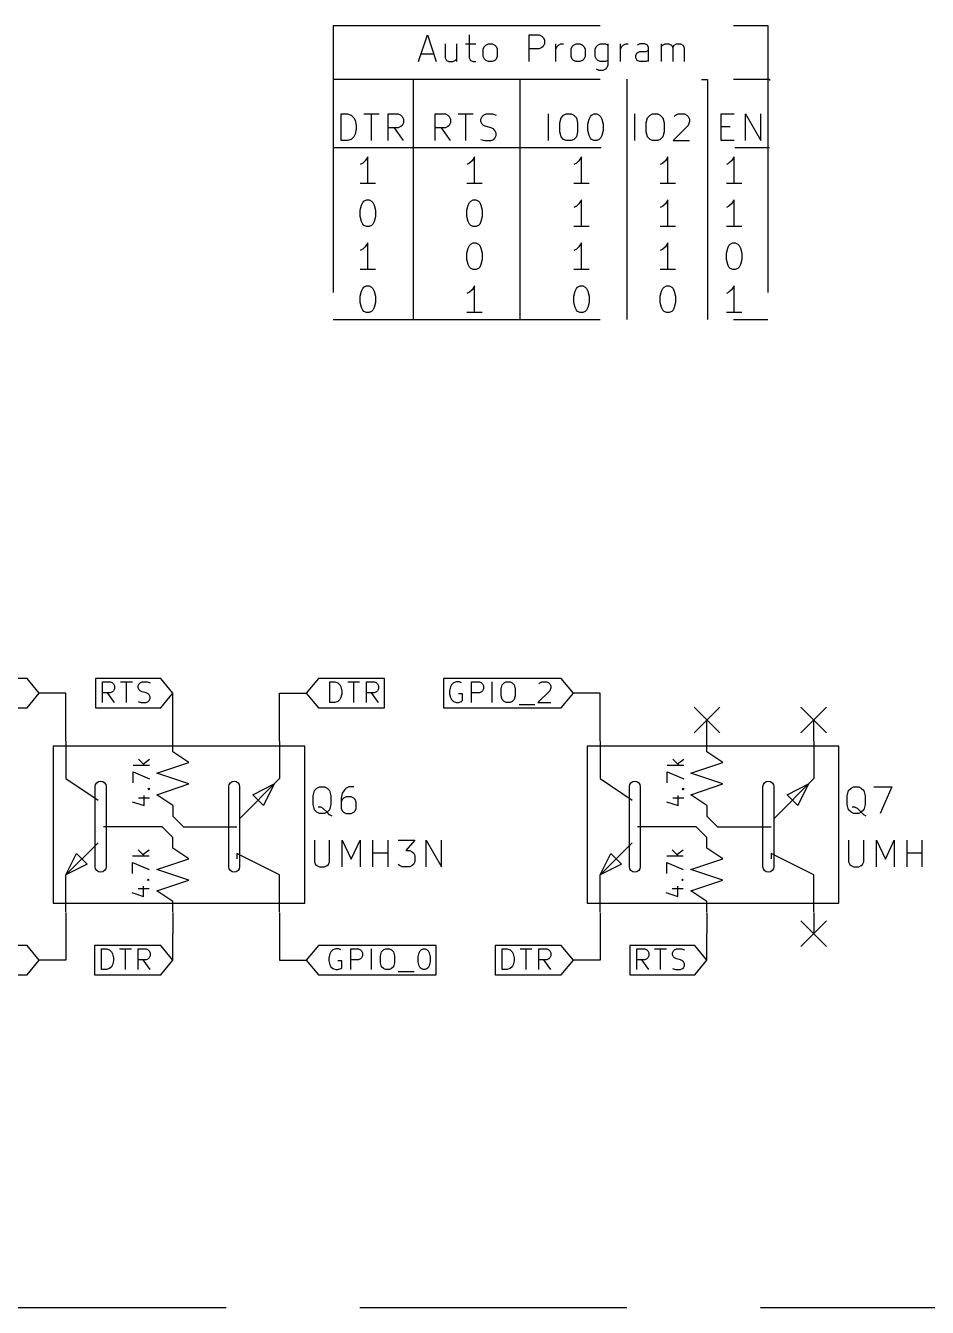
# Model space of a CAD drawing. Extents: x 0.4 to 16.1, y -11.3 to -0.4.
# Drawn here: x 5.125 to 6.813, y -6 to -3.6 of the extents above; entities that cross this region are included whole.
import ezdxf

# ---------------------------------------------------------------- set-up
doc = ezdxf.new("R2010")
doc.units = 0
doc.header["$MEASUREMENT"] = 0
doc.linetypes.add('DASHED', pattern=[0.75, 0.5, -0.25])
for name, color, linetype in [('BLUE2', 5, 'CONTINUOUS'), ('BLUE3', 171, 'CONTINUOUS'), ('CYAN2', 4, 'CONTINUOUS'), ('GREEN2', 3, 'CONTINUOUS'), ('LYELLOW', 51, 'CONTINUOUS'), ('RED2', 1, 'CONTINUOUS')]:
    doc.layers.add(name, color=color, linetype=linetype)

msp = doc.modelspace()

# ---------------------------------------------------------------- linework, layer by layer
at = {"layer": 'BLUE2', "linetype": 'CONTINUOUS'}
for p, q in [((6.376, -4.876), (6.424, -4.924)), ((6.424, -4.876), (6.376, -4.924)), ((6.576, -4.876), (6.624, -4.924)), ((6.624, -4.876), (6.576, -4.924)), ((6.576, -5.276), (6.624, -5.324)), ((6.624, -5.276), (6.576, -5.324))]:
    msp.add_line(p, q, dxfattribs=at)
at = {"layer": 'BLUE3', "linetype": 'DASHED'}
for p, q in [((5.7, -3.6), (5.7, -4.15)), ((5.7, -3.6), (6.514, -3.6)), ((6.514, -3.6), (6.514, -4.15)), ((5.7, -3.7), (6.517, -3.7)), ((5.85, -3.7), (5.85, -4.15)), ((6.05, -3.7), (6.05, -4.15)), ((6.25, -3.7), (6.25, -4.15)), ((6.39, -3.701), (6.401, -3.701)), ((6.401, -3.701), (6.401, -4.15)), ((6.517, -3.7), (6.517, -3.703)), ((5.702, -3.828), (6.517, -3.828)), ((5.7, -4.15), (6.514, -4.15)), ((0.5, -6), (11.8, -6))]:
    msp.add_line(p, q, dxfattribs=at)
at = {"layer": 'BLUE3', "linetype": 'CONTINUOUS'}
for p, q in [((5.85989, -3.66737), (5.87655, -3.61737)), ((5.87655, -3.61737), (5.89322, -3.66737)), ((5.95513, -3.61737), (5.95513, -3.66022)), ((6.06703, -3.66737), (6.06703, -3.61737)), ((6.06703, -3.61737), (6.08607, -3.61737)), ((6.08607, -3.61737), (6.09084, -3.61975)), ((6.09084, -3.61975), (6.09322, -3.62213)), ((6.09322, -3.62213), (6.0956, -3.62689)), ((5.90989, -3.63403), (5.90989, -3.66022)), ((5.93131, -3.63403), (5.93131, -3.66737)), ((5.94798, -3.63403), (5.96703, -3.63403)), ((5.98131, -3.64356), (5.9837, -3.6388)), ((5.98131, -3.65784), (5.98131, -3.64356)), ((5.9837, -3.6388), (5.98607, -3.63641)), ((5.98607, -3.63641), (5.99084, -3.63403)), ((5.99084, -3.63403), (5.99798, -3.63403)), ((5.99798, -3.63403), (6.00274, -3.63641)), ((6.00274, -3.63641), (6.00513, -3.6388)), ((6.00513, -3.6388), (6.0075, -3.64356)), ((6.0075, -3.64356), (6.0075, -3.65784)), ((6.08607, -3.64356), (6.06703, -3.64356)), ((6.09084, -3.64117), (6.08607, -3.64356)), ((6.09322, -3.6388), (6.09084, -3.64117)), ((6.0956, -3.63403), (6.09322, -3.6388)), ((6.0956, -3.62689), (6.0956, -3.63403)), ((6.11703, -3.66737), (6.11703, -3.63403)), ((6.11703, -3.64356), (6.11941, -3.6388)), ((6.11941, -3.6388), (6.12179, -3.63641)), ((6.12179, -3.63641), (6.12655, -3.63403)), ((6.12655, -3.63403), (6.13131, -3.63403)), ((6.1456, -3.64356), (6.14798, -3.6388)), ((6.1456, -3.65784), (6.1456, -3.64356)), ((6.14798, -3.6388), (6.15036, -3.63641)), ((6.15036, -3.63641), (6.15513, -3.63403)), ((6.15513, -3.63403), (6.16227, -3.63403)), ((6.16227, -3.63403), (6.16703, -3.63641)), ((6.16703, -3.63641), (6.16941, -3.6388)), ((6.16941, -3.6388), (6.17179, -3.64356)), ((6.17179, -3.64356), (6.17179, -3.65784)), ((6.19084, -3.64356), (6.19322, -3.6388)), ((6.19084, -3.65784), (6.19084, -3.64356)), ((6.19322, -3.6388), (6.1956, -3.63641)), ((6.1956, -3.63641), (6.20036, -3.63403)), ((6.20036, -3.63403), (6.20989, -3.63403)), ((6.20989, -3.63403), (6.21465, -3.63641)), ((6.21465, -3.63403), (6.21465, -3.67451)), ((6.23846, -3.66737), (6.23846, -3.63403)), ((6.23846, -3.64356), (6.24084, -3.6388)), ((6.24084, -3.6388), (6.24322, -3.63641)), ((6.24322, -3.63641), (6.24798, -3.63403)), ((6.24798, -3.63403), (6.25274, -3.63403)), ((6.27417, -3.63403), (6.26941, -3.63641)), ((6.2837, -3.63403), (6.27417, -3.63403)), ((6.28846, -3.63641), (6.2837, -3.63403)), ((6.28607, -3.64832), (6.29084, -3.64594)), ((6.29084, -3.64117), (6.28846, -3.63641)), ((6.29084, -3.66737), (6.29084, -3.64117)), ((6.31465, -3.66737), (6.31465, -3.63403)), ((6.31465, -3.6388), (6.31703, -3.63641)), ((6.31703, -3.63641), (6.32179, -3.63403)), ((6.32179, -3.63403), (6.32893, -3.63403)), ((6.32893, -3.63403), (6.3337, -3.63641)), ((6.3337, -3.63641), (6.33607, -3.64117)), ((6.33607, -3.64117), (6.33846, -3.63641)), ((6.33607, -3.64117), (6.33607, -3.66737)), ((6.33846, -3.63641), (6.34322, -3.63403)), ((6.34322, -3.63403), (6.35036, -3.63403)), ((6.35036, -3.63403), (6.35513, -3.63641)), ((6.35513, -3.63641), (6.3575, -3.64117)), ((6.3575, -3.64117), (6.3575, -3.66737)), ((5.86465, -3.65308), (5.88846, -3.65308)), ((5.90989, -3.66022), (5.91227, -3.66498)), ((5.91227, -3.66498), (5.91703, -3.66737)), ((5.91703, -3.66737), (5.92417, -3.66737)), ((5.92417, -3.66737), (5.92893, -3.66498)), ((5.92893, -3.66498), (5.93131, -3.6626)), ((5.95513, -3.66022), (5.9575, -3.66498)), ((5.9575, -3.66498), (5.96227, -3.66737)), ((5.96227, -3.66737), (5.96703, -3.66737)), ((5.9837, -3.6626), (5.98131, -3.65784)), ((5.98607, -3.66498), (5.9837, -3.6626)), ((5.99084, -3.66737), (5.98607, -3.66498)), ((5.99798, -3.66737), (5.99084, -3.66737)), ((6.00274, -3.66498), (5.99798, -3.66737)), ((6.00513, -3.6626), (6.00274, -3.66498)), ((6.0075, -3.65784), (6.00513, -3.6626)), ((6.14798, -3.6626), (6.1456, -3.65784)), ((6.15036, -3.66498), (6.14798, -3.6626)), ((6.15513, -3.66737), (6.15036, -3.66498)), ((6.16227, -3.66737), (6.15513, -3.66737)), ((6.16703, -3.66498), (6.16227, -3.66737)), ((6.16941, -3.6626), (6.16703, -3.66498)), ((6.17179, -3.65784), (6.16941, -3.6626)), ((6.19322, -3.6626), (6.19084, -3.65784)), ((6.1956, -3.66498), (6.19322, -3.6626)), ((6.20036, -3.66737), (6.1956, -3.66498)), ((6.20989, -3.66737), (6.20036, -3.66737)), ((6.21465, -3.66498), (6.20989, -3.66737)), ((6.26703, -3.65546), (6.26941, -3.6507)), ((6.26703, -3.66022), (6.26703, -3.65546)), ((6.26941, -3.66498), (6.26703, -3.66022)), ((6.26941, -3.6507), (6.27417, -3.64832)), ((6.27417, -3.66737), (6.26941, -3.66498)), ((6.27417, -3.64832), (6.28607, -3.64832)), ((6.28607, -3.66737), (6.27417, -3.66737)), ((6.29084, -3.66498), (6.28607, -3.66737)), ((6.19798, -3.68403), (6.19322, -3.68165)), ((6.20513, -3.68403), (6.19798, -3.68403)), ((6.20989, -3.68165), (6.20513, -3.68403)), ((6.21227, -3.67927), (6.20989, -3.68165)), ((6.21465, -3.67451), (6.21227, -3.67927)), ((5.71503, -3.81537), (5.71503, -3.76537)), ((5.71503, -3.76537), (5.72693, -3.76537)), ((5.72693, -3.76537), (5.73407, -3.76775)), ((5.73407, -3.76775), (5.73884, -3.77251)), ((5.75789, -3.76537), (5.78646, -3.76537)), ((5.77217, -3.81537), (5.77217, -3.76537)), ((5.80313, -3.81537), (5.80313, -3.76537)), ((5.80313, -3.76537), (5.82217, -3.76537)), ((5.82217, -3.76537), (5.82693, -3.76775)), ((5.82693, -3.76775), (5.82931, -3.77013)), ((5.89122, -3.81537), (5.89122, -3.76537)), ((5.89122, -3.76537), (5.91027, -3.76537)), ((5.91027, -3.76537), (5.91503, -3.76775)), ((5.91503, -3.76775), (5.91741, -3.77013)), ((5.93407, -3.76537), (5.96265, -3.76537)), ((5.94836, -3.81537), (5.94836, -3.76537)), ((5.97931, -3.77013), (5.9817, -3.76775)), ((5.9817, -3.76775), (5.98646, -3.76537)), ((5.98646, -3.76537), (5.99836, -3.76537)), ((5.99836, -3.76537), (6.0055, -3.76775)), ((6.10313, -3.81537), (6.10313, -3.76537)), ((6.12693, -3.77251), (6.1317, -3.76775)), ((6.1317, -3.76775), (6.13646, -3.76537)), ((6.13646, -3.76537), (6.14598, -3.76537)), ((6.14598, -3.76537), (6.15074, -3.76775)), ((6.15074, -3.76775), (6.1555, -3.77251)), ((6.1817, -3.77013), (6.18407, -3.76775)), ((6.18407, -3.76775), (6.18884, -3.76537)), ((6.18884, -3.76537), (6.1936, -3.76537)), ((6.1936, -3.76537), (6.19836, -3.76775)), ((6.19836, -3.76775), (6.20074, -3.77013)), ((6.26503, -3.81537), (6.26503, -3.76537)), ((6.28884, -3.77251), (6.2936, -3.76775)), ((6.2936, -3.76775), (6.29836, -3.76537)), ((6.29836, -3.76537), (6.30789, -3.76537)), ((6.30789, -3.76537), (6.31265, -3.76775)), ((6.31265, -3.76775), (6.31741, -3.77251)), ((6.33884, -3.77013), (6.34122, -3.76775)), ((6.34122, -3.76775), (6.34598, -3.76537)), ((6.34598, -3.76537), (6.35789, -3.76537)), ((6.35789, -3.76537), (6.36265, -3.76775)), ((6.36265, -3.76775), (6.36503, -3.77013)), ((6.42693, -3.81537), (6.42693, -3.76537)), ((6.42693, -3.76537), (6.45074, -3.76537)), ((6.47217, -3.81537), (6.47217, -3.76537)), ((6.47217, -3.76537), (6.50074, -3.81537)), ((6.50074, -3.81537), (6.50074, -3.76537)), ((5.73884, -3.77251), (5.74122, -3.77727)), ((5.74122, -3.77727), (5.7436, -3.7868)), ((5.7436, -3.7868), (5.7436, -3.79394)), ((5.82217, -3.79156), (5.80313, -3.79156)), ((5.8317, -3.81537), (5.81503, -3.79156)), ((5.82693, -3.78917), (5.82217, -3.79156)), ((5.82931, -3.7868), (5.82693, -3.78917)), ((5.82931, -3.77013), (5.8317, -3.77489)), ((5.8317, -3.78203), (5.82931, -3.7868)), ((5.8317, -3.77489), (5.8317, -3.78203)), ((5.91027, -3.79156), (5.89122, -3.79156)), ((5.91979, -3.81537), (5.90313, -3.79156)), ((5.91503, -3.78917), (5.91027, -3.79156)), ((5.91741, -3.7868), (5.91503, -3.78917)), ((5.91741, -3.77013), (5.91979, -3.77489)), ((5.91979, -3.78203), (5.91741, -3.7868)), ((5.91979, -3.77489), (5.91979, -3.78203)), ((5.97693, -3.77489), (5.97931, -3.77013)), ((5.97693, -3.77965), (5.97693, -3.77489)), ((5.97931, -3.78441), (5.97693, -3.77965)), ((5.9817, -3.7868), (5.97931, -3.78441)), ((5.98646, -3.78917), (5.9817, -3.7868)), ((5.99598, -3.79156), (5.98646, -3.78917)), ((6.00074, -3.79394), (5.99598, -3.79156)), ((6.12455, -3.78203), (6.12693, -3.77251)), ((6.12455, -3.7987), (6.12455, -3.78203)), ((6.1555, -3.77251), (6.15789, -3.78203)), ((6.15789, -3.78203), (6.15789, -3.7987)), ((6.17693, -3.78441), (6.17931, -3.77489)), ((6.17693, -3.79632), (6.17693, -3.78441)), ((6.17931, -3.77489), (6.1817, -3.77013)), ((6.20074, -3.77013), (6.20313, -3.77489)), ((6.20313, -3.77489), (6.2055, -3.78441)), ((6.2055, -3.78441), (6.2055, -3.79632)), ((6.28646, -3.78203), (6.28884, -3.77251)), ((6.28646, -3.7987), (6.28646, -3.78203)), ((6.31741, -3.77251), (6.31979, -3.78203)), ((6.31979, -3.78203), (6.31979, -3.7987)), ((6.36503, -3.7868), (6.33646, -3.81537)), ((6.36503, -3.77013), (6.36741, -3.77489)), ((6.36741, -3.77965), (6.36503, -3.7868)), ((6.36741, -3.77489), (6.36741, -3.77965)), ((6.42693, -3.78917), (6.4436, -3.78917)), ((5.72693, -3.81537), (5.71503, -3.81537)), ((5.73407, -3.81298), (5.72693, -3.81537)), ((5.73884, -3.80822), (5.73407, -3.81298)), ((5.74122, -3.80346), (5.73884, -3.80822)), ((5.7436, -3.79394), (5.74122, -3.80346)), ((5.97693, -3.81298), (5.98407, -3.81537)), ((5.98407, -3.81537), (5.99598, -3.81537)), ((5.99598, -3.81537), (6.00074, -3.81298)), ((6.00313, -3.79632), (6.00074, -3.79394)), ((6.00074, -3.81298), (6.00313, -3.8106)), ((6.0055, -3.80108), (6.00313, -3.79632)), ((6.00313, -3.8106), (6.0055, -3.80584)), ((6.0055, -3.80584), (6.0055, -3.80108)), ((6.12693, -3.80822), (6.12455, -3.7987)), ((6.1317, -3.81298), (6.12693, -3.80822)), ((6.13646, -3.81537), (6.1317, -3.81298)), ((6.14598, -3.81537), (6.13646, -3.81537)), ((6.15074, -3.81298), (6.14598, -3.81537)), ((6.1555, -3.80822), (6.15074, -3.81298)), ((6.15789, -3.7987), (6.1555, -3.80822)), ((6.17931, -3.80584), (6.17693, -3.79632)), ((6.1817, -3.8106), (6.17931, -3.80584)), ((6.18407, -3.81298), (6.1817, -3.8106)), ((6.18884, -3.81537), (6.18407, -3.81298)), ((6.1936, -3.81537), (6.18884, -3.81537)), ((6.19836, -3.81298), (6.1936, -3.81537)), ((6.20074, -3.8106), (6.19836, -3.81298)), ((6.20313, -3.80584), (6.20074, -3.8106)), ((6.2055, -3.79632), (6.20313, -3.80584)), ((6.28884, -3.80822), (6.28646, -3.7987)), ((6.2936, -3.81298), (6.28884, -3.80822)), ((6.29836, -3.81537), (6.2936, -3.81298)), ((6.30789, -3.81537), (6.29836, -3.81537)), ((6.31265, -3.81298), (6.30789, -3.81537)), ((6.31741, -3.80822), (6.31265, -3.81298)), ((6.31979, -3.7987), (6.31741, -3.80822)), ((6.33646, -3.81537), (6.36741, -3.81537)), ((6.45074, -3.81537), (6.42693, -3.81537)), ((5.7555, -3.85777), (5.75074, -3.86015)), ((5.76027, -3.85301), (5.7555, -3.85777)), ((5.76503, -3.84587), (5.76027, -3.85301)), ((5.76503, -3.89587), (5.76503, -3.84587)), ((5.9555, -3.85777), (5.95074, -3.86015)), ((5.96027, -3.85301), (5.9555, -3.85777)), ((5.96503, -3.84587), (5.96027, -3.85301)), ((5.96503, -3.89587), (5.96503, -3.84587)), ((6.1555, -3.85777), (6.15074, -3.86015)), ((6.16027, -3.85301), (6.1555, -3.85777)), ((6.16503, -3.84587), (6.16027, -3.85301)), ((6.16503, -3.89587), (6.16503, -3.84587)), ((6.31741, -3.85777), (6.31265, -3.86015)), ((6.32217, -3.85301), (6.31741, -3.85777)), ((6.32693, -3.84587), (6.32217, -3.85301)), ((6.32693, -3.89587), (6.32693, -3.84587)), ((6.44122, -3.85777), (6.43646, -3.86015)), ((6.44598, -3.85301), (6.44122, -3.85777)), ((6.45074, -3.84587), (6.44598, -3.85301)), ((6.45074, -3.89587), (6.45074, -3.84587)), ((5.77931, -3.89587), (5.75074, -3.89587)), ((5.97931, -3.89587), (5.95074, -3.89587)), ((6.17931, -3.89587), (6.15074, -3.89587)), ((6.34122, -3.89587), (6.31265, -3.89587)), ((6.46503, -3.89587), (6.43646, -3.89587)), ((5.75074, -3.94541), (5.75313, -3.93589)), ((5.75313, -3.93589), (5.7555, -3.93113)), ((5.7555, -3.93113), (5.75789, -3.92875)), ((5.75789, -3.92875), (5.76265, -3.92637)), ((5.76265, -3.92637), (5.76741, -3.92637)), ((5.76741, -3.92637), (5.77217, -3.92875)), ((5.77217, -3.92875), (5.77455, -3.93113)), ((5.77455, -3.93113), (5.77693, -3.93589)), ((5.77693, -3.93589), (5.77931, -3.94541)), ((5.95074, -3.94541), (5.95313, -3.93589)), ((5.95313, -3.93589), (5.9555, -3.93113)), ((5.9555, -3.93113), (5.95789, -3.92875)), ((5.95789, -3.92875), (5.96265, -3.92637)), ((5.96265, -3.92637), (5.96741, -3.92637)), ((5.96741, -3.92637), (5.97217, -3.92875)), ((5.97217, -3.92875), (5.97455, -3.93113)), ((5.97455, -3.93113), (5.97693, -3.93589)), ((5.97693, -3.93589), (5.97931, -3.94541)), ((6.16027, -3.93351), (6.1555, -3.93827)), ((6.16503, -3.92637), (6.16027, -3.93351)), ((6.16503, -3.97637), (6.16503, -3.92637)), ((6.32217, -3.93351), (6.31741, -3.93827)), ((6.32693, -3.92637), (6.32217, -3.93351)), ((6.32693, -3.97637), (6.32693, -3.92637)), ((6.44598, -3.93351), (6.44122, -3.93827)), ((6.45074, -3.92637), (6.44598, -3.93351)), ((6.45074, -3.97637), (6.45074, -3.92637)), ((5.75074, -3.95732), (5.75074, -3.94541)), ((5.75313, -3.96684), (5.75074, -3.95732)), ((5.77931, -3.95732), (5.77693, -3.96684)), ((5.77931, -3.94541), (5.77931, -3.95732)), ((5.95074, -3.95732), (5.95074, -3.94541)), ((5.95313, -3.96684), (5.95074, -3.95732)), ((5.97931, -3.95732), (5.97693, -3.96684)), ((5.97931, -3.94541), (5.97931, -3.95732)), ((6.1555, -3.93827), (6.15074, -3.94065)), ((6.31741, -3.93827), (6.31265, -3.94065)), ((6.44122, -3.93827), (6.43646, -3.94065)), ((5.7555, -3.9716), (5.75313, -3.96684)), ((5.75789, -3.97398), (5.7555, -3.9716)), ((5.76265, -3.97637), (5.75789, -3.97398)), ((5.76741, -3.97637), (5.76265, -3.97637)), ((5.77217, -3.97398), (5.76741, -3.97637)), ((5.77455, -3.9716), (5.77217, -3.97398)), ((5.77693, -3.96684), (5.77455, -3.9716)), ((5.9555, -3.9716), (5.95313, -3.96684)), ((5.95789, -3.97398), (5.9555, -3.9716)), ((5.96265, -3.97637), (5.95789, -3.97398)), ((5.96741, -3.97637), (5.96265, -3.97637)), ((5.97217, -3.97398), (5.96741, -3.97637)), ((5.97455, -3.9716), (5.97217, -3.97398)), ((5.97693, -3.96684), (5.97455, -3.9716)), ((6.17931, -3.97637), (6.15074, -3.97637)), ((6.34122, -3.97637), (6.31265, -3.97637)), ((6.46503, -3.97637), (6.43646, -3.97637)), ((5.76503, -4.00687), (5.76027, -4.01401)), ((5.76503, -4.05687), (5.76503, -4.00687)), ((5.95789, -4.00925), (5.96265, -4.00687)), ((5.96265, -4.00687), (5.96741, -4.00687)), ((5.96741, -4.00687), (5.97217, -4.00925)), ((6.16503, -4.00687), (6.16027, -4.01401)), ((6.16503, -4.05687), (6.16503, -4.00687)), ((6.32693, -4.00687), (6.32217, -4.01401)), ((6.32693, -4.05687), (6.32693, -4.00687)), ((6.4436, -4.00925), (6.44836, -4.00687)), ((6.44836, -4.00687), (6.45313, -4.00687)), ((6.45313, -4.00687), (6.45789, -4.00925)), ((5.7555, -4.01877), (5.75074, -4.02115)), ((5.76027, -4.01401), (5.7555, -4.01877)), ((5.95074, -4.02591), (5.95313, -4.01639)), ((5.95074, -4.03782), (5.95074, -4.02591)), ((5.95313, -4.01639), (5.9555, -4.01163)), ((5.9555, -4.01163), (5.95789, -4.00925)), ((5.97217, -4.00925), (5.97455, -4.01163)), ((5.97455, -4.01163), (5.97693, -4.01639)), ((5.97693, -4.01639), (5.97931, -4.02591)), ((5.97931, -4.02591), (5.97931, -4.03782)), ((6.1555, -4.01877), (6.15074, -4.02115)), ((6.16027, -4.01401), (6.1555, -4.01877)), ((6.31741, -4.01877), (6.31265, -4.02115)), ((6.32217, -4.01401), (6.31741, -4.01877)), ((6.43646, -4.02591), (6.43884, -4.01639)), ((6.43646, -4.03782), (6.43646, -4.02591)), ((6.43884, -4.01639), (6.44122, -4.01163)), ((6.44122, -4.01163), (6.4436, -4.00925)), ((6.45789, -4.00925), (6.46027, -4.01163)), ((6.46027, -4.01163), (6.46265, -4.01639)), ((6.46265, -4.01639), (6.46503, -4.02591)), ((6.46503, -4.02591), (6.46503, -4.03782)), ((5.95313, -4.04734), (5.95074, -4.03782)), ((5.9555, -4.0521), (5.95313, -4.04734)), ((5.95789, -4.05448), (5.9555, -4.0521)), ((5.96265, -4.05687), (5.95789, -4.05448)), ((5.97217, -4.05448), (5.96741, -4.05687)), ((5.97455, -4.0521), (5.97217, -4.05448)), ((5.97693, -4.04734), (5.97455, -4.0521)), ((5.97931, -4.03782), (5.97693, -4.04734)), ((6.43884, -4.04734), (6.43646, -4.03782)), ((6.44122, -4.0521), (6.43884, -4.04734)), ((6.4436, -4.05448), (6.44122, -4.0521)), ((6.44836, -4.05687), (6.4436, -4.05448)), ((6.45789, -4.05448), (6.45313, -4.05687)), ((6.46027, -4.0521), (6.45789, -4.05448)), ((6.46265, -4.04734), (6.46027, -4.0521)), ((6.46503, -4.03782), (6.46265, -4.04734)), ((5.77931, -4.05687), (5.75074, -4.05687)), ((5.96741, -4.05687), (5.96265, -4.05687)), ((6.17931, -4.05687), (6.15074, -4.05687)), ((6.34122, -4.05687), (6.31265, -4.05687)), ((6.45313, -4.05687), (6.44836, -4.05687)), ((5.75074, -4.10641), (5.75313, -4.09689)), ((5.75313, -4.09689), (5.7555, -4.09213)), ((5.7555, -4.09213), (5.75789, -4.08975)), ((5.75789, -4.08975), (5.76265, -4.08737)), ((5.76265, -4.08737), (5.76741, -4.08737)), ((5.76741, -4.08737), (5.77217, -4.08975)), ((5.77217, -4.08975), (5.77455, -4.09213)), ((5.77455, -4.09213), (5.77693, -4.09689)), ((5.77693, -4.09689), (5.77931, -4.10641)), ((5.9555, -4.09927), (5.95074, -4.10165)), ((5.96027, -4.09451), (5.9555, -4.09927)), ((5.96503, -4.08737), (5.96027, -4.09451)), ((5.96503, -4.13737), (5.96503, -4.08737)), ((6.15074, -4.10641), (6.15313, -4.09689)), ((6.15313, -4.09689), (6.1555, -4.09213)), ((6.1555, -4.09213), (6.15789, -4.08975)), ((6.15789, -4.08975), (6.16265, -4.08737)), ((6.16265, -4.08737), (6.16741, -4.08737)), ((6.16741, -4.08737), (6.17217, -4.08975)), ((6.17217, -4.08975), (6.17455, -4.09213)), ((6.17455, -4.09213), (6.17693, -4.09689)), ((6.17693, -4.09689), (6.17931, -4.10641)), ((6.31265, -4.10641), (6.31503, -4.09689)), ((6.31503, -4.09689), (6.31741, -4.09213)), ((6.31741, -4.09213), (6.31979, -4.08975)), ((6.31979, -4.08975), (6.32455, -4.08737)), ((6.32455, -4.08737), (6.32931, -4.08737)), ((6.32931, -4.08737), (6.33407, -4.08975)), ((6.33407, -4.08975), (6.33646, -4.09213)), ((6.33646, -4.09213), (6.33884, -4.09689)), ((6.33884, -4.09689), (6.34122, -4.10641)), ((6.44122, -4.09927), (6.43646, -4.10165)), ((6.44598, -4.09451), (6.44122, -4.09927)), ((6.45074, -4.08737), (6.44598, -4.09451)), ((6.45074, -4.13737), (6.45074, -4.08737)), ((5.75074, -4.11832), (5.75074, -4.10641)), ((5.75313, -4.12784), (5.75074, -4.11832)), ((5.7555, -4.1326), (5.75313, -4.12784)), ((5.77693, -4.12784), (5.77455, -4.1326)), ((5.77931, -4.11832), (5.77693, -4.12784)), ((5.77931, -4.10641), (5.77931, -4.11832)), ((6.15074, -4.11832), (6.15074, -4.10641)), ((6.15313, -4.12784), (6.15074, -4.11832)), ((6.1555, -4.1326), (6.15313, -4.12784)), ((6.17693, -4.12784), (6.17455, -4.1326)), ((6.17931, -4.11832), (6.17693, -4.12784)), ((6.17931, -4.10641), (6.17931, -4.11832)), ((6.31265, -4.11832), (6.31265, -4.10641)), ((6.31503, -4.12784), (6.31265, -4.11832)), ((6.31741, -4.1326), (6.31503, -4.12784)), ((6.33884, -4.12784), (6.33646, -4.1326)), ((6.34122, -4.11832), (6.33884, -4.12784)), ((6.34122, -4.10641), (6.34122, -4.11832)), ((5.75789, -4.13498), (5.7555, -4.1326)), ((5.76265, -4.13737), (5.75789, -4.13498)), ((5.76741, -4.13737), (5.76265, -4.13737)), ((5.77217, -4.13498), (5.76741, -4.13737)), ((5.77455, -4.1326), (5.77217, -4.13498)), ((5.97931, -4.13737), (5.95074, -4.13737)), ((6.15789, -4.13498), (6.1555, -4.1326)), ((6.16265, -4.13737), (6.15789, -4.13498)), ((6.16741, -4.13737), (6.16265, -4.13737)), ((6.17217, -4.13498), (6.16741, -4.13737)), ((6.17455, -4.1326), (6.17217, -4.13498)), ((6.31979, -4.13498), (6.31741, -4.1326)), ((6.32455, -4.13737), (6.31979, -4.13498)), ((6.32931, -4.13737), (6.32455, -4.13737)), ((6.33407, -4.13498), (6.32931, -4.13737)), ((6.33646, -4.1326), (6.33407, -4.13498)), ((6.46503, -4.13737), (6.43646, -4.13737))]:
    msp.add_line(p, q, dxfattribs=at)
at = {"layer": 'CYAN2', "linetype": 'CONTINUOUS'}
for p, q in [((5.66265, -5.04197), (5.66503, -5.03244)), ((5.66503, -5.03244), (5.66979, -5.02769)), ((5.66979, -5.02769), (5.67455, -5.0253)), ((5.67455, -5.0253), (5.68407, -5.0253)), ((5.68407, -5.0253), (5.68884, -5.02769)), ((5.68884, -5.02769), (5.6936, -5.03244)), ((5.6936, -5.03244), (5.69598, -5.04197)), ((5.71741, -5.03721), (5.71503, -5.04673)), ((5.72217, -5.03006), (5.71741, -5.03721)), ((5.72455, -5.02769), (5.72217, -5.03006)), ((5.72931, -5.0253), (5.72455, -5.02769)), ((5.73884, -5.0253), (5.72931, -5.0253)), ((6.66265, -5.04197), (6.66503, -5.03244)), ((6.66503, -5.03244), (6.66979, -5.02769)), ((6.66979, -5.02769), (6.67455, -5.0253)), ((6.67455, -5.0253), (6.68407, -5.0253)), ((6.68407, -5.0253), (6.68884, -5.02769)), ((6.68884, -5.02769), (6.6936, -5.03244)), ((6.6936, -5.03244), (6.69598, -5.04197)), ((6.71265, -5.0253), (6.74598, -5.0253)), ((6.74598, -5.0253), (6.72455, -5.0753)), ((5.66265, -5.05863), (5.66265, -5.04197)), ((5.66503, -5.06816), (5.66265, -5.05863)), ((5.67693, -5.0634), (5.67217, -5.0634)), ((5.6817, -5.06578), (5.67693, -5.0634)), ((5.69598, -5.05863), (5.6936, -5.06816)), ((5.69598, -5.04197), (5.69598, -5.05863)), ((5.71503, -5.04673), (5.71503, -5.06578)), ((5.71741, -5.04911), (5.71503, -5.05387)), ((5.71979, -5.04673), (5.71741, -5.04911)), ((5.72455, -5.04435), (5.71979, -5.04673)), ((5.73407, -5.04435), (5.72455, -5.04435)), ((5.73884, -5.04673), (5.73407, -5.04435)), ((5.74122, -5.04911), (5.73884, -5.04673)), ((5.7436, -5.05387), (5.74122, -5.04911)), ((5.7436, -5.06578), (5.7436, -5.05387)), ((6.66265, -5.05863), (6.66265, -5.04197)), ((6.66503, -5.06816), (6.66265, -5.05863)), ((6.67693, -5.0634), (6.67217, -5.0634)), ((6.6817, -5.06578), (6.67693, -5.0634)), ((6.69598, -5.05863), (6.6936, -5.06816)), ((6.69598, -5.04197), (6.69598, -5.05863)), ((5.66979, -5.07292), (5.66503, -5.06816)), ((5.67455, -5.0753), (5.66979, -5.07292)), ((5.68407, -5.0753), (5.67455, -5.0753)), ((5.68884, -5.07292), (5.6817, -5.06578)), ((5.68884, -5.07292), (5.68407, -5.0753)), ((5.6936, -5.06816), (5.68884, -5.07292)), ((5.6936, -5.07769), (5.68884, -5.07292)), ((5.69836, -5.08006), (5.6936, -5.07769)), ((5.71503, -5.06578), (5.71741, -5.07054)), ((5.71741, -5.07054), (5.71979, -5.07292)), ((5.71979, -5.07292), (5.72455, -5.0753)), ((5.72455, -5.0753), (5.73407, -5.0753)), ((5.73407, -5.0753), (5.73884, -5.07292)), ((5.73884, -5.07292), (5.74122, -5.07054)), ((5.74122, -5.07054), (5.7436, -5.06578)), ((6.66979, -5.07292), (6.66503, -5.06816)), ((6.67455, -5.0753), (6.66979, -5.07292)), ((6.68407, -5.0753), (6.67455, -5.0753)), ((6.68884, -5.07292), (6.6817, -5.06578)), ((6.68884, -5.07292), (6.68407, -5.0753)), ((6.6936, -5.06816), (6.68884, -5.07292)), ((6.6936, -5.07769), (6.68884, -5.07292)), ((6.69836, -5.08006), (6.6936, -5.07769)), ((5.66503, -5.1253), (5.66503, -5.16578)), ((5.6936, -5.16578), (5.6936, -5.1253)), ((5.71741, -5.1753), (5.71741, -5.1253)), ((5.71741, -5.1253), (5.73408, -5.16102)), ((5.73408, -5.16102), (5.75074, -5.1253)), ((5.75074, -5.1253), (5.75074, -5.1753)), ((5.77455, -5.1753), (5.77455, -5.1253)), ((5.80313, -5.1753), (5.80313, -5.1253)), ((5.82217, -5.1253), (5.85313, -5.1253)), ((5.85313, -5.1253), (5.83646, -5.14435)), ((5.87455, -5.1753), (5.87455, -5.1253)), ((5.87455, -5.1253), (5.90313, -5.1753)), ((5.90313, -5.1753), (5.90313, -5.1253)), ((6.66503, -5.1253), (6.66503, -5.16578)), ((6.6936, -5.16578), (6.6936, -5.1253)), ((6.71741, -5.1753), (6.71741, -5.1253)), ((6.71741, -5.1253), (6.73408, -5.16102)), ((6.73408, -5.16102), (6.75074, -5.1253)), ((6.75074, -5.1253), (6.75074, -5.1753)), ((6.77455, -5.1753), (6.77455, -5.1253)), ((6.80313, -5.1753), (6.80313, -5.1253)), ((5.77455, -5.14911), (5.80313, -5.14911)), ((5.83646, -5.14435), (5.8436, -5.14435)), ((5.8436, -5.14435), (5.84836, -5.14673)), ((5.84836, -5.14673), (5.85074, -5.14911)), ((5.85074, -5.14911), (5.85313, -5.15387)), ((5.85313, -5.15387), (5.85313, -5.16578)), ((6.77455, -5.14911), (6.80313, -5.14911)), ((5.66503, -5.16578), (5.66741, -5.17054)), ((5.66741, -5.17054), (5.66979, -5.17292)), ((5.66979, -5.17292), (5.67455, -5.1753)), ((5.67455, -5.1753), (5.68408, -5.1753)), ((5.68408, -5.1753), (5.68884, -5.17292)), ((5.68884, -5.17292), (5.69122, -5.17054)), ((5.69122, -5.17054), (5.6936, -5.16578)), ((5.82455, -5.17292), (5.82217, -5.17054)), ((5.82931, -5.1753), (5.82455, -5.17292)), ((5.8436, -5.1753), (5.82931, -5.1753)), ((5.84836, -5.17292), (5.8436, -5.1753)), ((5.85074, -5.17054), (5.84836, -5.17292)), ((5.85313, -5.16578), (5.85074, -5.17054)), ((6.66503, -5.16578), (6.66741, -5.17054)), ((6.66741, -5.17054), (6.66979, -5.17292)), ((6.66979, -5.17292), (6.67455, -5.1753)), ((6.67455, -5.1753), (6.68408, -5.1753)), ((6.68408, -5.1753), (6.68884, -5.17292)), ((6.68884, -5.17292), (6.69122, -5.17054)), ((6.69122, -5.17054), (6.6936, -5.16578))]:
    msp.add_line(p, q, dxfattribs=at)
at = {"layer": 'GREEN2', "linetype": 'CONTINUOUS'}
for p, q in [((5.2, -4.85), (5.15, -4.85)), ((5.2, -4.9), (5.2, -4.85)), ((5.4, -4.9), (5.4, -4.85)), ((5.6, -4.9), (5.6, -4.85)), ((5.6, -4.85), (5.65, -4.85)), ((6.2, -4.85), (6.15, -4.85)), ((6.2, -4.9), (6.2, -4.85)), ((5.2, -5.3), (5.2, -5.35)), ((5.4, -5.35), (5.4, -5.3)), ((5.6, -5.3), (5.6, -5.35)), ((6.2, -5.3), (6.2, -5.35)), ((6.4, -5.35), (6.4, -5.3)), ((5.2, -5.35), (5.15, -5.35)), ((5.6, -5.35), (5.65, -5.35)), ((6.2, -5.35), (6.15, -5.35))]:
    msp.add_line(p, q, dxfattribs=at)
at = {"layer": 'LYELLOW', "linetype": 'CONTINUOUS'}
for p, q in [((5.176, -4.949), (5.176, -5.243)), ((5.647, -4.949), (5.176, -4.949)), ((5.647, -5.243), (5.647, -4.949)), ((6.176, -4.949), (6.176, -5.243)), ((6.647, -4.949), (6.176, -4.949)), ((6.647, -5.243), (6.647, -4.949)), ((5.176, -5.243), (5.647, -5.243)), ((6.176, -5.243), (6.647, -5.243))]:
    msp.add_line(p, q, dxfattribs=at)
at = {"layer": 'RED2', "linetype": 'CONTINUOUS'}
for p, q in [((5.12738, -4.8225), (4.8941, -4.8225)), ((5.15, -4.85), (5.12738, -4.8225)), ((5.37738, -4.8225), (5.25553, -4.8225)), ((5.25553, -4.8225), (5.25553, -4.85)), ((5.4, -4.85), (5.37738, -4.8225)), ((5.67262, -4.8225), (5.65, -4.85)), ((5.79633, -4.8225), (5.67262, -4.8225)), ((5.79633, -4.85), (5.79633, -4.8225)), ((6.12738, -4.8225), (5.9071, -4.8225)), ((5.9071, -4.8225), (5.9071, -4.85)), ((6.15, -4.85), (6.12738, -4.8225)), ((5.26862, -4.86764), (5.26862, -4.82864)), ((5.26862, -4.82864), (5.28348, -4.82864)), ((5.28348, -4.82864), (5.2872, -4.8305)), ((5.2872, -4.84721), (5.28348, -4.84907)), ((5.2872, -4.8305), (5.28905, -4.83235)), ((5.28905, -4.84535), (5.2872, -4.84721)), ((5.28905, -4.83235), (5.29091, -4.83607)), ((5.29091, -4.84164), (5.28905, -4.84535)), ((5.29091, -4.83607), (5.29091, -4.84164)), ((5.30205, -4.82864), (5.32434, -4.82864)), ((5.3132, -4.86764), (5.3132, -4.82864)), ((5.33548, -4.83607), (5.33734, -4.83235)), ((5.33548, -4.83978), (5.33548, -4.83607)), ((5.33734, -4.8435), (5.33548, -4.83978)), ((5.33734, -4.83235), (5.3392, -4.8305)), ((5.3392, -4.84535), (5.33734, -4.8435)), ((5.3392, -4.8305), (5.34291, -4.82864)), ((5.34291, -4.84721), (5.3392, -4.84535)), ((5.34291, -4.82864), (5.3522, -4.82864)), ((5.35034, -4.84907), (5.34291, -4.84721)), ((5.3522, -4.82864), (5.35777, -4.8305)), ((5.69409, -4.86764), (5.69409, -4.82864)), ((5.69409, -4.82864), (5.70337, -4.82864)), ((5.70337, -4.82864), (5.70894, -4.8305)), ((5.70894, -4.8305), (5.71266, -4.83421)), ((5.71266, -4.83421), (5.71452, -4.83793)), ((5.71452, -4.83793), (5.71637, -4.84535)), ((5.71637, -4.84535), (5.71637, -4.85093)), ((5.72752, -4.82864), (5.7498, -4.82864)), ((5.73866, -4.86764), (5.73866, -4.82864)), ((5.7628, -4.86764), (5.7628, -4.82864)), ((5.7628, -4.82864), (5.77766, -4.82864)), ((5.77766, -4.82864), (5.78137, -4.8305)), ((5.78137, -4.84721), (5.77766, -4.84907)), ((5.78137, -4.8305), (5.78323, -4.83235)), ((5.78323, -4.84535), (5.78137, -4.84721)), ((5.78323, -4.83235), (5.78509, -4.83607)), ((5.78509, -4.84164), (5.78323, -4.84535)), ((5.78509, -4.83607), (5.78509, -4.84164)), ((5.9202, -4.83793), (5.91834, -4.84535)), ((5.91834, -4.84535), (5.91834, -4.85093)), ((5.92205, -4.83421), (5.9202, -4.83793)), ((5.92577, -4.8305), (5.92205, -4.83421)), ((5.93134, -4.82864), (5.92577, -4.8305)), ((5.93691, -4.82864), (5.93134, -4.82864)), ((5.94062, -4.8305), (5.93691, -4.82864)), ((5.9592, -4.86764), (5.9592, -4.82864)), ((5.9592, -4.82864), (5.97405, -4.82864)), ((5.97405, -4.82864), (5.97777, -4.8305)), ((5.97777, -4.84721), (5.97405, -4.84907)), ((5.97777, -4.8305), (5.97962, -4.83235)), ((5.97962, -4.84535), (5.97777, -4.84721)), ((5.97962, -4.83235), (5.98148, -4.83607)), ((5.98148, -4.84164), (5.97962, -4.84535)), ((5.98148, -4.83607), (5.98148, -4.84164)), ((5.9982, -4.86764), (5.9982, -4.82864)), ((6.01491, -4.84164), (6.01677, -4.83421)), ((6.01491, -4.85464), (6.01491, -4.84164)), ((6.01677, -4.83421), (6.02048, -4.8305)), ((6.02048, -4.8305), (6.0242, -4.82864)), ((6.0242, -4.82864), (6.03162, -4.82864)), ((6.03162, -4.82864), (6.03534, -4.8305)), ((6.03534, -4.8305), (6.03905, -4.83421)), ((6.03905, -4.83421), (6.04091, -4.84164)), ((6.04091, -4.84164), (6.04091, -4.85464)), ((6.10591, -4.84535), (6.08362, -4.86764)), ((6.08548, -4.83235), (6.08734, -4.8305)), ((6.08734, -4.8305), (6.09105, -4.82864)), ((6.09105, -4.82864), (6.10034, -4.82864)), ((6.10034, -4.82864), (6.10405, -4.8305)), ((6.10405, -4.8305), (6.10591, -4.83235)), ((6.10591, -4.83235), (6.10777, -4.83607)), ((6.10777, -4.83978), (6.10591, -4.84535)), ((6.10777, -4.83607), (6.10777, -4.83978)), ((5.12738, -4.8775), (5.15, -4.85)), ((5.25553, -4.85), (5.25553, -4.8775)), ((5.28348, -4.84907), (5.26862, -4.84907)), ((5.29091, -4.86764), (5.27791, -4.84907)), ((5.33548, -4.86578), (5.34105, -4.86764)), ((5.34105, -4.86764), (5.35034, -4.86764)), ((5.35405, -4.85093), (5.35034, -4.84907)), ((5.35034, -4.86764), (5.35405, -4.86578)), ((5.35591, -4.85278), (5.35405, -4.85093)), ((5.35405, -4.86578), (5.35591, -4.86393)), ((5.35777, -4.8565), (5.35591, -4.85278)), ((5.35591, -4.86393), (5.35777, -4.86021)), ((5.35777, -4.86021), (5.35777, -4.8565)), ((5.37738, -4.8775), (5.4, -4.85)), ((5.65, -4.85), (5.67262, -4.8775)), ((5.70337, -4.86764), (5.69409, -4.86764)), ((5.70894, -4.86578), (5.70337, -4.86764)), ((5.71266, -4.86207), (5.70894, -4.86578)), ((5.71452, -4.85835), (5.71266, -4.86207)), ((5.71637, -4.85093), (5.71452, -4.85835)), ((5.77766, -4.84907), (5.7628, -4.84907)), ((5.78509, -4.86764), (5.77209, -4.84907)), ((5.79633, -4.8775), (5.79633, -4.85)), ((5.9071, -4.85), (5.9071, -4.8775)), ((5.91834, -4.85093), (5.9202, -4.85835)), ((5.9202, -4.85835), (5.92205, -4.86207)), ((5.92205, -4.86207), (5.92577, -4.86578)), ((5.92577, -4.86578), (5.93134, -4.86764)), ((5.93134, -4.86764), (5.93505, -4.86764)), ((5.94248, -4.85093), (5.93505, -4.85093)), ((5.93505, -4.86764), (5.94062, -4.86578)), ((5.94062, -4.86578), (5.94248, -4.86393)), ((5.94248, -4.86393), (5.94248, -4.85093)), ((5.97405, -4.84907), (5.9592, -4.84907)), ((6.01677, -4.86207), (6.01491, -4.85464)), ((6.02048, -4.86578), (6.01677, -4.86207)), ((6.0242, -4.86764), (6.02048, -4.86578)), ((6.03162, -4.86764), (6.0242, -4.86764)), ((6.03534, -4.86578), (6.03162, -4.86764)), ((6.03905, -4.86207), (6.03534, -4.86578)), ((6.04091, -4.85464), (6.03905, -4.86207)), ((6.04834, -4.87135), (6.07805, -4.87135)), ((6.08362, -4.86764), (6.10777, -4.86764)), ((6.12738, -4.8775), (6.15, -4.85)), ((4.8941, -4.8775), (5.12738, -4.8775)), ((5.25553, -4.8775), (5.37738, -4.8775)), ((5.67262, -4.8775), (5.79633, -4.8775)), ((5.9071, -4.8775), (6.12738, -4.8775)), ((5.2, -4.939), (5.2, -4.9)), ((5.4, -4.939), (5.4, -4.9)), ((5.6, -4.939), (5.6, -4.9)), ((6.2, -4.939), (6.2, -4.9)), ((6.4, -4.939), (6.4, -4.9)), ((6.6, -4.939), (6.6, -4.9)), ((5.2, -4.94), (5.2, -5.01)), ((5.4, -4.95), (5.4, -4.94)), ((5.6, -4.94), (5.6, -5.01)), ((6.2, -4.94), (6.2, -5.01)), ((6.4, -4.95), (6.4, -4.94)), ((6.6, -4.94), (6.6, -5.01)), ((5.176, -4.949), (5.176, -5.243)), ((5.647, -4.949), (5.176, -4.949)), ((5.176, -4.949), (5.176, -5.243)), ((5.647, -4.949), (5.176, -4.949)), ((5.4, -4.96), (5.4, -4.95)), ((5.43, -4.98), (5.4, -4.96)), ((5.647, -5.243), (5.647, -4.949)), ((5.647, -5.243), (5.647, -4.949)), ((6.176, -4.949), (6.176, -5.243)), ((6.647, -4.949), (6.176, -4.949)), ((6.176, -4.949), (6.176, -5.243)), ((6.647, -4.949), (6.176, -4.949)), ((6.4, -4.96), (6.4, -4.95)), ((6.43, -4.98), (6.4, -4.96)), ((6.647, -5.243), (6.647, -4.949)), ((6.647, -5.243), (6.647, -4.949)), ((5.35669, -4.98526), (5.32569, -4.98526)), ((5.33602, -4.97345), (5.34783, -4.98526)), ((5.34488, -4.98231), (5.35669, -4.97345)), ((5.37, -5), (5.43, -4.98)), ((6.35669, -4.98526), (6.32569, -4.98526)), ((6.33602, -4.97345), (6.34783, -4.98526)), ((6.34488, -4.98231), (6.35669, -4.97345)), ((6.37, -5), (6.43, -4.98)), ((5.2, -5.01), (5.26, -5.05)), ((5.25779, -5.01779), (5.2611, -5.01558)), ((5.2611, -5.01558), (5.265, -5.0148)), ((5.265, -5.0148), (5.2689, -5.01558)), ((5.2689, -5.01558), (5.27221, -5.01779)), ((5.32569, -5.01774), (5.32569, -4.99707)), ((5.32569, -4.99707), (5.35669, -5.01035)), ((5.43, -5.02), (5.37, -5)), ((5.50779, -5.01779), (5.5111, -5.01558)), ((5.5111, -5.01558), (5.515, -5.0148)), ((5.515, -5.0148), (5.5189, -5.01558)), ((5.5189, -5.01558), (5.52221, -5.01779)), ((5.6, -5.01), (5.525, -5.085)), ((6.2, -5.01), (6.26, -5.05)), ((6.25779, -5.01779), (6.2611, -5.01558)), ((6.2611, -5.01558), (6.265, -5.0148)), ((6.265, -5.0148), (6.2689, -5.01558)), ((6.2689, -5.01558), (6.27221, -5.01779)), ((6.32569, -5.01774), (6.32569, -4.99707)), ((6.32569, -4.99707), (6.35669, -5.01035)), ((6.43, -5.02), (6.37, -5)), ((6.50779, -5.01779), (6.5111, -5.01558)), ((6.5111, -5.01558), (6.515, -5.0148)), ((6.515, -5.0148), (6.5189, -5.01558)), ((6.5189, -5.01558), (6.52221, -5.01779)), ((6.6, -5.01), (6.525, -5.085)), ((5.2548, -5.025), (5.25558, -5.0211)), ((5.2548, -5.175), (5.2548, -5.025)), ((5.25558, -5.0211), (5.25779, -5.01779)), ((5.27221, -5.01779), (5.27442, -5.0211)), ((5.27442, -5.0211), (5.2752, -5.025)), ((5.2752, -5.025), (5.2752, -5.175)), ((5.35374, -5.02955), (5.35521, -5.02807)), ((5.35521, -5.03102), (5.35374, -5.02955)), ((5.35374, -5.02955), (5.35669, -5.02955)), ((5.35521, -5.02807), (5.35669, -5.02955)), ((5.35669, -5.02955), (5.35521, -5.03102)), ((5.37, -5.04), (5.43, -5.02)), ((5.4, -5.06), (5.37, -5.04)), ((5.5048, -5.025), (5.50558, -5.0211)), ((5.5048, -5.175), (5.5048, -5.025)), ((5.50558, -5.0211), (5.50779, -5.01779)), ((5.52221, -5.01779), (5.52442, -5.0211)), ((5.52442, -5.0211), (5.5252, -5.025)), ((5.5252, -5.025), (5.5252, -5.175)), ((5.55, -5.04), (5.59, -5.02)), ((5.57, -5.06), (5.55, -5.04)), ((5.59, -5.02), (5.57, -5.06)), ((6.2548, -5.025), (6.25558, -5.0211)), ((6.2548, -5.175), (6.2548, -5.025)), ((6.25558, -5.0211), (6.25779, -5.01779)), ((6.27221, -5.01779), (6.27442, -5.0211)), ((6.27442, -5.0211), (6.2752, -5.025)), ((6.2752, -5.025), (6.2752, -5.175)), ((6.35374, -5.02955), (6.35521, -5.02807)), ((6.35521, -5.03102), (6.35374, -5.02955)), ((6.35374, -5.02955), (6.35669, -5.02955)), ((6.35521, -5.02807), (6.35669, -5.02955)), ((6.35669, -5.02955), (6.35521, -5.03102)), ((6.37, -5.04), (6.43, -5.02)), ((6.4, -5.06), (6.37, -5.04)), ((6.5048, -5.025), (6.50558, -5.0211)), ((6.5048, -5.175), (6.5048, -5.025)), ((6.50558, -5.0211), (6.50779, -5.01779)), ((6.52221, -5.01779), (6.52442, -5.0211)), ((6.52442, -5.0211), (6.5252, -5.025)), ((6.5252, -5.025), (6.5252, -5.175)), ((6.55, -5.04), (6.59, -5.02)), ((6.57, -5.06), (6.55, -5.04)), ((6.59, -5.02), (6.57, -5.06)), ((5.32421, -5.05317), (5.34635, -5.06055)), ((5.33602, -5.04578), (5.35669, -5.04578)), ((5.34635, -5.06055), (5.34635, -5.04135)), ((5.4, -5.06), (5.4, -5.08)), ((6.32421, -5.05317), (6.34635, -5.06055)), ((6.33602, -5.04578), (6.35669, -5.04578)), ((6.34635, -5.06055), (6.34635, -5.04135)), ((6.4, -5.06), (6.4, -5.08)), ((5.4, -5.08), (5.42, -5.1)), ((6.4, -5.08), (6.42, -5.1)), ((5.38, -5.1), (5.27, -5.1)), ((5.4, -5.12), (5.38, -5.1)), ((5.42, -5.1), (5.52, -5.1)), ((6.38, -5.1), (6.27, -5.1)), ((6.4, -5.12), (6.38, -5.1)), ((6.42, -5.1), (6.52, -5.1)), ((5.2, -5.19), (5.26, -5.13)), ((5.4, -5.13), (5.4, -5.12)), ((5.4, -5.14), (5.4, -5.13)), ((6.2, -5.19), (6.26, -5.13)), ((6.4, -5.13), (6.4, -5.12)), ((6.4, -5.14), (6.4, -5.13)), ((5.2, -5.19), (5.22, -5.15)), ((5.22, -5.15), (5.24, -5.17)), ((5.35569, -5.15526), (5.32469, -5.15526)), ((5.33502, -5.14345), (5.34683, -5.15526)), ((5.34388, -5.15231), (5.35569, -5.14345)), ((5.37, -5.18), (5.43, -5.16)), ((5.43, -5.16), (5.4, -5.14)), ((5.6, -5.19), (5.52, -5.15)), ((5.52, -5.15), (5.52, -5.16)), ((6.2, -5.19), (6.22, -5.15)), ((6.22, -5.15), (6.24, -5.17)), ((6.35569, -5.15526), (6.32469, -5.15526)), ((6.33502, -5.14345), (6.34683, -5.15526)), ((6.34388, -5.15231), (6.35569, -5.14345)), ((6.37, -5.18), (6.43, -5.16)), ((6.43, -5.16), (6.4, -5.14)), ((6.6, -5.19), (6.52, -5.15)), ((6.52, -5.15), (6.52, -5.16)), ((5.24, -5.17), (5.2, -5.19)), ((5.25558, -5.1789), (5.2548, -5.175)), ((5.25779, -5.18221), (5.25558, -5.1789)), ((5.2611, -5.18442), (5.25779, -5.18221)), ((5.27221, -5.18221), (5.2689, -5.18442)), ((5.27442, -5.1789), (5.27221, -5.18221)), ((5.2752, -5.175), (5.27442, -5.1789)), ((5.32469, -5.18774), (5.32469, -5.16707)), ((5.32469, -5.16707), (5.35569, -5.18035)), ((5.43, -5.2), (5.37, -5.18)), ((5.50558, -5.1789), (5.5048, -5.175)), ((5.50779, -5.18221), (5.50558, -5.1789)), ((5.5111, -5.18442), (5.50779, -5.18221)), ((5.52221, -5.18221), (5.5189, -5.18442)), ((5.52442, -5.1789), (5.52221, -5.18221)), ((5.5252, -5.175), (5.52442, -5.1789)), ((6.24, -5.17), (6.2, -5.19)), ((6.25558, -5.1789), (6.2548, -5.175)), ((6.25779, -5.18221), (6.25558, -5.1789)), ((6.2611, -5.18442), (6.25779, -5.18221)), ((6.27221, -5.18221), (6.2689, -5.18442)), ((6.27442, -5.1789), (6.27221, -5.18221)), ((6.2752, -5.175), (6.27442, -5.1789)), ((6.32469, -5.18774), (6.32469, -5.16707)), ((6.32469, -5.16707), (6.35569, -5.18035)), ((6.43, -5.2), (6.37, -5.18)), ((6.50558, -5.1789), (6.5048, -5.175)), ((6.50779, -5.18221), (6.50558, -5.1789)), ((6.5111, -5.18442), (6.50779, -5.18221)), ((6.52221, -5.18221), (6.5189, -5.18442)), ((6.52442, -5.1789), (6.52221, -5.18221)), ((6.5252, -5.175), (6.52442, -5.1789)), ((5.2, -5.26), (5.2, -5.19)), ((5.265, -5.1852), (5.2611, -5.18442)), ((5.2689, -5.18442), (5.265, -5.1852)), ((5.35274, -5.19955), (5.35421, -5.19807)), ((5.35421, -5.20102), (5.35274, -5.19955)), ((5.35274, -5.19955), (5.35569, -5.19955)), ((5.35421, -5.19807), (5.35569, -5.19955)), ((5.35569, -5.19955), (5.35421, -5.20102)), ((5.37, -5.22), (5.43, -5.2)), ((5.515, -5.1852), (5.5111, -5.18442)), ((5.5189, -5.18442), (5.515, -5.1852)), ((5.6, -5.21), (5.6, -5.19)), ((6.2, -5.26), (6.2, -5.19)), ((6.265, -5.1852), (6.2611, -5.18442)), ((6.2689, -5.18442), (6.265, -5.1852)), ((6.35274, -5.19955), (6.35421, -5.19807)), ((6.35421, -5.20102), (6.35274, -5.19955)), ((6.35274, -5.19955), (6.35569, -5.19955)), ((6.35421, -5.19807), (6.35569, -5.19955)), ((6.35569, -5.19955), (6.35421, -5.20102)), ((6.37, -5.22), (6.43, -5.2)), ((6.515, -5.1852), (6.5111, -5.18442)), ((6.5189, -5.18442), (6.515, -5.1852)), ((6.6, -5.21), (6.6, -5.19)), ((5.32321, -5.22317), (5.34535, -5.23055)), ((5.33502, -5.21578), (5.35569, -5.21578)), ((5.34535, -5.23055), (5.34535, -5.21135)), ((5.4, -5.24), (5.37, -5.22)), ((5.6, -5.26), (5.6, -5.21)), ((6.32321, -5.22317), (6.34535, -5.23055)), ((6.33502, -5.21578), (6.35569, -5.21578)), ((6.34535, -5.23055), (6.34535, -5.21135)), ((6.4, -5.24), (6.37, -5.22)), ((6.6, -5.26), (6.6, -5.21)), ((5.176, -5.243), (5.647, -5.243)), ((5.176, -5.243), (5.647, -5.243)), ((5.4, -5.26), (5.4, -5.24)), ((6.176, -5.243), (6.647, -5.243)), ((6.176, -5.243), (6.647, -5.243)), ((6.4, -5.26), (6.4, -5.24)), ((5.2, -5.261), (5.2, -5.3)), ((5.4, -5.261), (5.4, -5.3)), ((5.6, -5.261), (5.6, -5.3)), ((6.2, -5.261), (6.2, -5.3)), ((6.4, -5.261), (6.4, -5.3)), ((6.6, -5.261), (6.6, -5.3)), ((5.12738, -5.3225), (5.00553, -5.3225)), ((5.15, -5.35), (5.12738, -5.3225)), ((5.37738, -5.3225), (5.25367, -5.3225)), ((5.25367, -5.3225), (5.25367, -5.35)), ((5.4, -5.35), (5.37738, -5.3225)), ((5.67262, -5.3225), (5.65, -5.35)), ((5.8929, -5.3225), (5.67262, -5.3225)), ((5.8929, -5.35), (5.8929, -5.3225)), ((6.12738, -5.3225), (6.00367, -5.3225)), ((6.00367, -5.3225), (6.00367, -5.35)), ((6.15, -5.35), (6.12738, -5.3225)), ((6.37738, -5.3225), (6.25553, -5.3225)), ((6.25553, -5.3225), (6.25553, -5.35)), ((6.4, -5.35), (6.37738, -5.3225)), ((5.12738, -5.3775), (5.15, -5.35)), ((5.25367, -5.35), (5.25367, -5.3775)), ((5.26677, -5.36764), (5.26677, -5.32864)), ((5.26677, -5.32864), (5.27605, -5.32864)), ((5.27605, -5.32864), (5.28162, -5.3305)), ((5.28162, -5.3305), (5.28534, -5.33421)), ((5.28534, -5.33421), (5.2872, -5.33793)), ((5.2872, -5.33793), (5.28905, -5.34535)), ((5.28905, -5.35093), (5.2872, -5.35835)), ((5.28905, -5.34535), (5.28905, -5.35093)), ((5.3002, -5.32864), (5.32248, -5.32864)), ((5.31134, -5.36764), (5.31134, -5.32864)), ((5.33548, -5.36764), (5.33548, -5.32864)), ((5.33548, -5.32864), (5.35034, -5.32864)), ((5.35034, -5.34907), (5.33548, -5.34907)), ((5.35777, -5.36764), (5.34477, -5.34907)), ((5.35034, -5.32864), (5.35405, -5.3305)), ((5.35405, -5.34721), (5.35034, -5.34907)), ((5.35405, -5.3305), (5.35591, -5.33235)), ((5.35591, -5.34535), (5.35405, -5.34721)), ((5.35591, -5.33235), (5.35777, -5.33607)), ((5.35777, -5.34164), (5.35591, -5.34535)), ((5.35777, -5.33607), (5.35777, -5.34164)), ((5.37738, -5.3775), (5.4, -5.35)), ((5.65, -5.35), (5.67262, -5.3775)), ((5.69409, -5.33793), (5.69223, -5.34535)), ((5.69223, -5.34535), (5.69223, -5.35093)), ((5.69223, -5.35093), (5.69409, -5.35835)), ((5.69594, -5.33421), (5.69409, -5.33793)), ((5.69966, -5.3305), (5.69594, -5.33421)), ((5.70523, -5.32864), (5.69966, -5.3305)), ((5.7108, -5.32864), (5.70523, -5.32864)), ((5.71637, -5.35093), (5.70894, -5.35093)), ((5.71452, -5.3305), (5.7108, -5.32864)), ((5.71637, -5.36393), (5.71637, -5.35093)), ((5.73309, -5.36764), (5.73309, -5.32864)), ((5.73309, -5.32864), (5.74794, -5.32864)), ((5.74794, -5.34907), (5.73309, -5.34907)), ((5.74794, -5.32864), (5.75166, -5.3305)), ((5.75166, -5.34721), (5.74794, -5.34907)), ((5.75166, -5.3305), (5.75352, -5.33235)), ((5.75352, -5.34535), (5.75166, -5.34721)), ((5.75352, -5.33235), (5.75537, -5.33607)), ((5.75537, -5.34164), (5.75352, -5.34535)), ((5.75537, -5.33607), (5.75537, -5.34164)), ((5.77209, -5.36764), (5.77209, -5.32864)), ((5.7888, -5.34164), (5.79066, -5.33421)), ((5.7888, -5.35464), (5.7888, -5.34164)), ((5.79066, -5.33421), (5.79437, -5.3305)), ((5.79437, -5.3305), (5.79809, -5.32864)), ((5.79809, -5.32864), (5.80552, -5.32864)), ((5.80552, -5.32864), (5.80923, -5.3305)), ((5.80923, -5.3305), (5.81294, -5.33421)), ((5.81294, -5.33421), (5.8148, -5.34164)), ((5.8148, -5.34164), (5.8148, -5.35464)), ((5.85937, -5.3435), (5.86123, -5.33607)), ((5.85937, -5.35278), (5.85937, -5.3435)), ((5.86123, -5.33607), (5.86309, -5.33235)), ((5.86309, -5.33235), (5.86494, -5.3305)), ((5.86494, -5.3305), (5.86866, -5.32864)), ((5.86866, -5.32864), (5.87237, -5.32864)), ((5.87237, -5.32864), (5.87609, -5.3305)), ((5.87609, -5.3305), (5.87794, -5.33235)), ((5.87794, -5.33235), (5.8798, -5.33607)), ((5.8798, -5.33607), (5.88166, -5.3435)), ((5.88166, -5.3435), (5.88166, -5.35278)), ((5.8929, -5.3775), (5.8929, -5.35)), ((6.00367, -5.35), (6.00367, -5.3775)), ((6.01677, -5.36764), (6.01677, -5.32864)), ((6.01677, -5.32864), (6.02605, -5.32864)), ((6.02605, -5.32864), (6.03162, -5.3305)), ((6.03162, -5.3305), (6.03534, -5.33421)), ((6.03534, -5.33421), (6.0372, -5.33793)), ((6.0372, -5.33793), (6.03905, -5.34535)), ((6.03905, -5.35093), (6.0372, -5.35835)), ((6.03905, -5.34535), (6.03905, -5.35093)), ((6.0502, -5.32864), (6.07248, -5.32864)), ((6.06134, -5.36764), (6.06134, -5.32864)), ((6.08548, -5.36764), (6.08548, -5.32864)), ((6.08548, -5.32864), (6.10034, -5.32864)), ((6.10034, -5.34907), (6.08548, -5.34907)), ((6.10777, -5.36764), (6.09477, -5.34907)), ((6.10034, -5.32864), (6.10405, -5.3305)), ((6.10405, -5.34721), (6.10034, -5.34907)), ((6.10405, -5.3305), (6.10591, -5.33235)), ((6.10591, -5.34535), (6.10405, -5.34721)), ((6.10591, -5.33235), (6.10777, -5.33607)), ((6.10777, -5.34164), (6.10591, -5.34535)), ((6.10777, -5.33607), (6.10777, -5.34164)), ((6.12738, -5.3775), (6.15, -5.35)), ((6.25553, -5.35), (6.25553, -5.3775)), ((6.26862, -5.36764), (6.26862, -5.32864)), ((6.26862, -5.32864), (6.28348, -5.32864)), ((6.28348, -5.34907), (6.26862, -5.34907)), ((6.29091, -5.36764), (6.27791, -5.34907)), ((6.28348, -5.32864), (6.2872, -5.3305)), ((6.2872, -5.34721), (6.28348, -5.34907)), ((6.2872, -5.3305), (6.28905, -5.33235)), ((6.28905, -5.34535), (6.2872, -5.34721)), ((6.28905, -5.33235), (6.29091, -5.33607)), ((6.29091, -5.34164), (6.28905, -5.34535)), ((6.29091, -5.33607), (6.29091, -5.34164)), ((6.30205, -5.32864), (6.32434, -5.32864)), ((6.3132, -5.36764), (6.3132, -5.32864)), ((6.33548, -5.33607), (6.33734, -5.33235)), ((6.33548, -5.33978), (6.33548, -5.33607)), ((6.33734, -5.3435), (6.33548, -5.33978)), ((6.33734, -5.33235), (6.3392, -5.3305)), ((6.3392, -5.34535), (6.33734, -5.3435)), ((6.3392, -5.3305), (6.34291, -5.32864)), ((6.34291, -5.34721), (6.3392, -5.34535)), ((6.34291, -5.32864), (6.3522, -5.32864)), ((6.35034, -5.34907), (6.34291, -5.34721)), ((6.35405, -5.35093), (6.35034, -5.34907)), ((6.3522, -5.32864), (6.35777, -5.3305)), ((6.35591, -5.35278), (6.35405, -5.35093)), ((6.37738, -5.3775), (6.4, -5.35)), ((5.27605, -5.36764), (5.26677, -5.36764)), ((5.28162, -5.36578), (5.27605, -5.36764)), ((5.28534, -5.36207), (5.28162, -5.36578)), ((5.2872, -5.35835), (5.28534, -5.36207)), ((5.69409, -5.35835), (5.69594, -5.36207)), ((5.69594, -5.36207), (5.69966, -5.36578)), ((5.69966, -5.36578), (5.70523, -5.36764)), ((5.70523, -5.36764), (5.70894, -5.36764)), ((5.70894, -5.36764), (5.71452, -5.36578)), ((5.71452, -5.36578), (5.71637, -5.36393)), ((5.79066, -5.36207), (5.7888, -5.35464)), ((5.79437, -5.36578), (5.79066, -5.36207)), ((5.79809, -5.36764), (5.79437, -5.36578)), ((5.80552, -5.36764), (5.79809, -5.36764)), ((5.80923, -5.36578), (5.80552, -5.36764)), ((5.81294, -5.36207), (5.80923, -5.36578)), ((5.8148, -5.35464), (5.81294, -5.36207)), ((5.82223, -5.37135), (5.85194, -5.37135)), ((5.86123, -5.36021), (5.85937, -5.35278)), ((5.86309, -5.36393), (5.86123, -5.36021)), ((5.86494, -5.36578), (5.86309, -5.36393)), ((5.86866, -5.36764), (5.86494, -5.36578)), ((5.87237, -5.36764), (5.86866, -5.36764)), ((5.87609, -5.36578), (5.87237, -5.36764)), ((5.87794, -5.36393), (5.87609, -5.36578)), ((5.8798, -5.36021), (5.87794, -5.36393)), ((5.88166, -5.35278), (5.8798, -5.36021)), ((6.02605, -5.36764), (6.01677, -5.36764)), ((6.03162, -5.36578), (6.02605, -5.36764)), ((6.03534, -5.36207), (6.03162, -5.36578)), ((6.0372, -5.35835), (6.03534, -5.36207)), ((6.33548, -5.36578), (6.34105, -5.36764)), ((6.34105, -5.36764), (6.35034, -5.36764)), ((6.35034, -5.36764), (6.35405, -5.36578)), ((6.35405, -5.36578), (6.35591, -5.36393)), ((6.35777, -5.3565), (6.35591, -5.35278)), ((6.35591, -5.36393), (6.35777, -5.36021)), ((6.35777, -5.36021), (6.35777, -5.3565)), ((5.00553, -5.3775), (5.12738, -5.3775)), ((5.25367, -5.3775), (5.37738, -5.3775)), ((5.67262, -5.3775), (5.8929, -5.3775)), ((6.00367, -5.3775), (6.12738, -5.3775)), ((6.25553, -5.3775), (6.37738, -5.3775))]:
    msp.add_line(p, q, dxfattribs=at)

doc.saveas('drawing.dxf')
